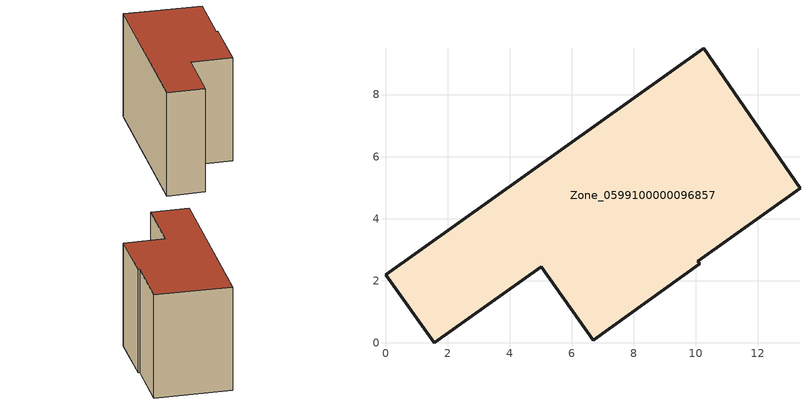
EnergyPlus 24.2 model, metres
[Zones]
Zone_0599100000096857
 floor ground (C_G): 10.25,9.49 13.35,4.99 10.05,2.63 10.12,2.54 6.69,0.09 5.01,2.45 1.57,0 0,2.2 z0
 wall outside (C_F): 0,2.2 1.57,0 5.01,2.45 6.69,0.09 10.12,2.54 10.05,2.63 13.35,4.99 10.25,9.49 0,2.2 z0:7.77
 roof outside (C_R): 10.25,9.49 0,2.2 1.57,0 5.01,2.45 6.69,0.09 10.12,2.54 10.05,2.63 13.35,4.99 z7.77
[BUILDING]
Pand.0599100000096857: North Axis=0; Terrain=City; Loads Convergence Tolerance Value=0.04; Temperature Convergence Tolerance Value=0.4; Solar Distribution=FullExterior; Maximum Number of Warmup Days=25; Minimum Number of Warmup Days=1
[Site:Location]
Rotterdam.The.Hague.AP_ZH_NLD Design_Conditions: Latitude=51.96; Longitude=4.45; Time Zone=1; Elevation=-4.5
[SITE:GROUNDTEMPERATURE:BUILDINGSURFACE]
18, 18, 18, 18, 18, 18, 18, 18, 18, 18, 18, 18
[MATERIAL] Thermal Absorptance=0.9; Solar Absorptance=0.7; Visible Absorptance=0.7
Name | Roughness | Thickness | Conductivity | Density | Specific Heat
G.TI.1975-1991 | MediumSmooth | 0.15 | 0.288461 | 540 | 1210
F.TI.1975-1991 | Rough | 0.3 | 0.230769 | 1920 | 840
R.TI.1975-1991 | MediumRough | 0.2 | 0.153846 | 1500 | 1000
[CONSTRUCTION]
C_G: G.TI.1975-1991
C_F: F.TI.1975-1991
C_R: R.TI.1975-1991
[ZONE]
Zone_0599100000096857: Type=1; Multiplier=1; Ceiling Height=Autocalculate; Volume=Autocalculate; Floor Area=autocalculate; Part of Total Floor Area=Yes
[ZONEINFILTRATION:DESIGNFLOWRATE]
Infil_Zone_0599100000096857: Zone or ZoneList or Space or SpaceList=Zone_0599100000096857; Schedule=AlwaysOn; Design Flow Rate Calculation Method=Flow/Area; Flow Rate per Floor Area=0.003; Constant Term Coefficient=1; Temperature Term Coefficient=0; Velocity Term Coefficient=0; Velocity Squared Term Coefficient=0
[HVACTEMPLATE:ZONE:IDEALLOADSAIRSYSTEM]
Zone_0599100000096857: Maximum Heating Supply Air Temperature=50; Minimum Cooling Supply Air Temperature=13; Maximum Heating Supply Air Humidity Ratio=0.0156; Minimum Cooling Supply Air Humidity Ratio=0.0077; Heating Limit=NoLimit; Cooling Limit=NoLimit; Dehumidification Control Type=ConstantSensibleHeatRatio; Cooling Sensible Heat Ratio=0.7; Dehumidification Setpoint=60; Humidification Control Type=None; Humidification Setpoint=30; Outdoor Air Method=None; Outdoor Air Flow Rate per Person=0.00944; Outdoor Air Flow Rate per Zone Floor Area=0; Outdoor Air Flow Rate per Zone=0; Demand Controlled Ventilation Type=None; Outdoor Air Economizer Type=NoEconomizer; Heat Recovery Type=None; Sensible Heat Recovery Effectiveness=0.7; Latent Heat Recovery Effectiveness=0.65
[ZONECONTROL:THERMOSTAT]
ThermostatControl_Zone_0599100000096857: Zone or ZoneList=Zone_0599100000096857; Control Type Schedule=DualSetpointControlType; Control 1=Thermostat_Zone_0599100000096857; Temperature Difference Between Cutout And Setpoint=0
[THERMOSTATSETPOINT:DUALSETPOINT]
Thermostat_Zone_0599100000096857: Heating Setpoint Temperature Schedule=HeatingSetpoint_Zone_0599100000096857; Cooling Setpoint Temperature Schedule=CoolingSetpoint_Zone_0599100000096857
[SCHEDULE:COMPACT]
HeatingSetpoint_Zone_0599100000096857: Through: 12/31, For: AllDays, Until: 24:00, 21
CoolingSetpoint_Zone_0599100000096857: Through: 12/31, For: AllDays, Until: 24:00, 24
DualSetpointControlType: Through: 12/31, For: AllDays, Until: 24:00, 4
AlwaysOn: Through: 12/31, For: AllDays, Until: 24:00, 1
